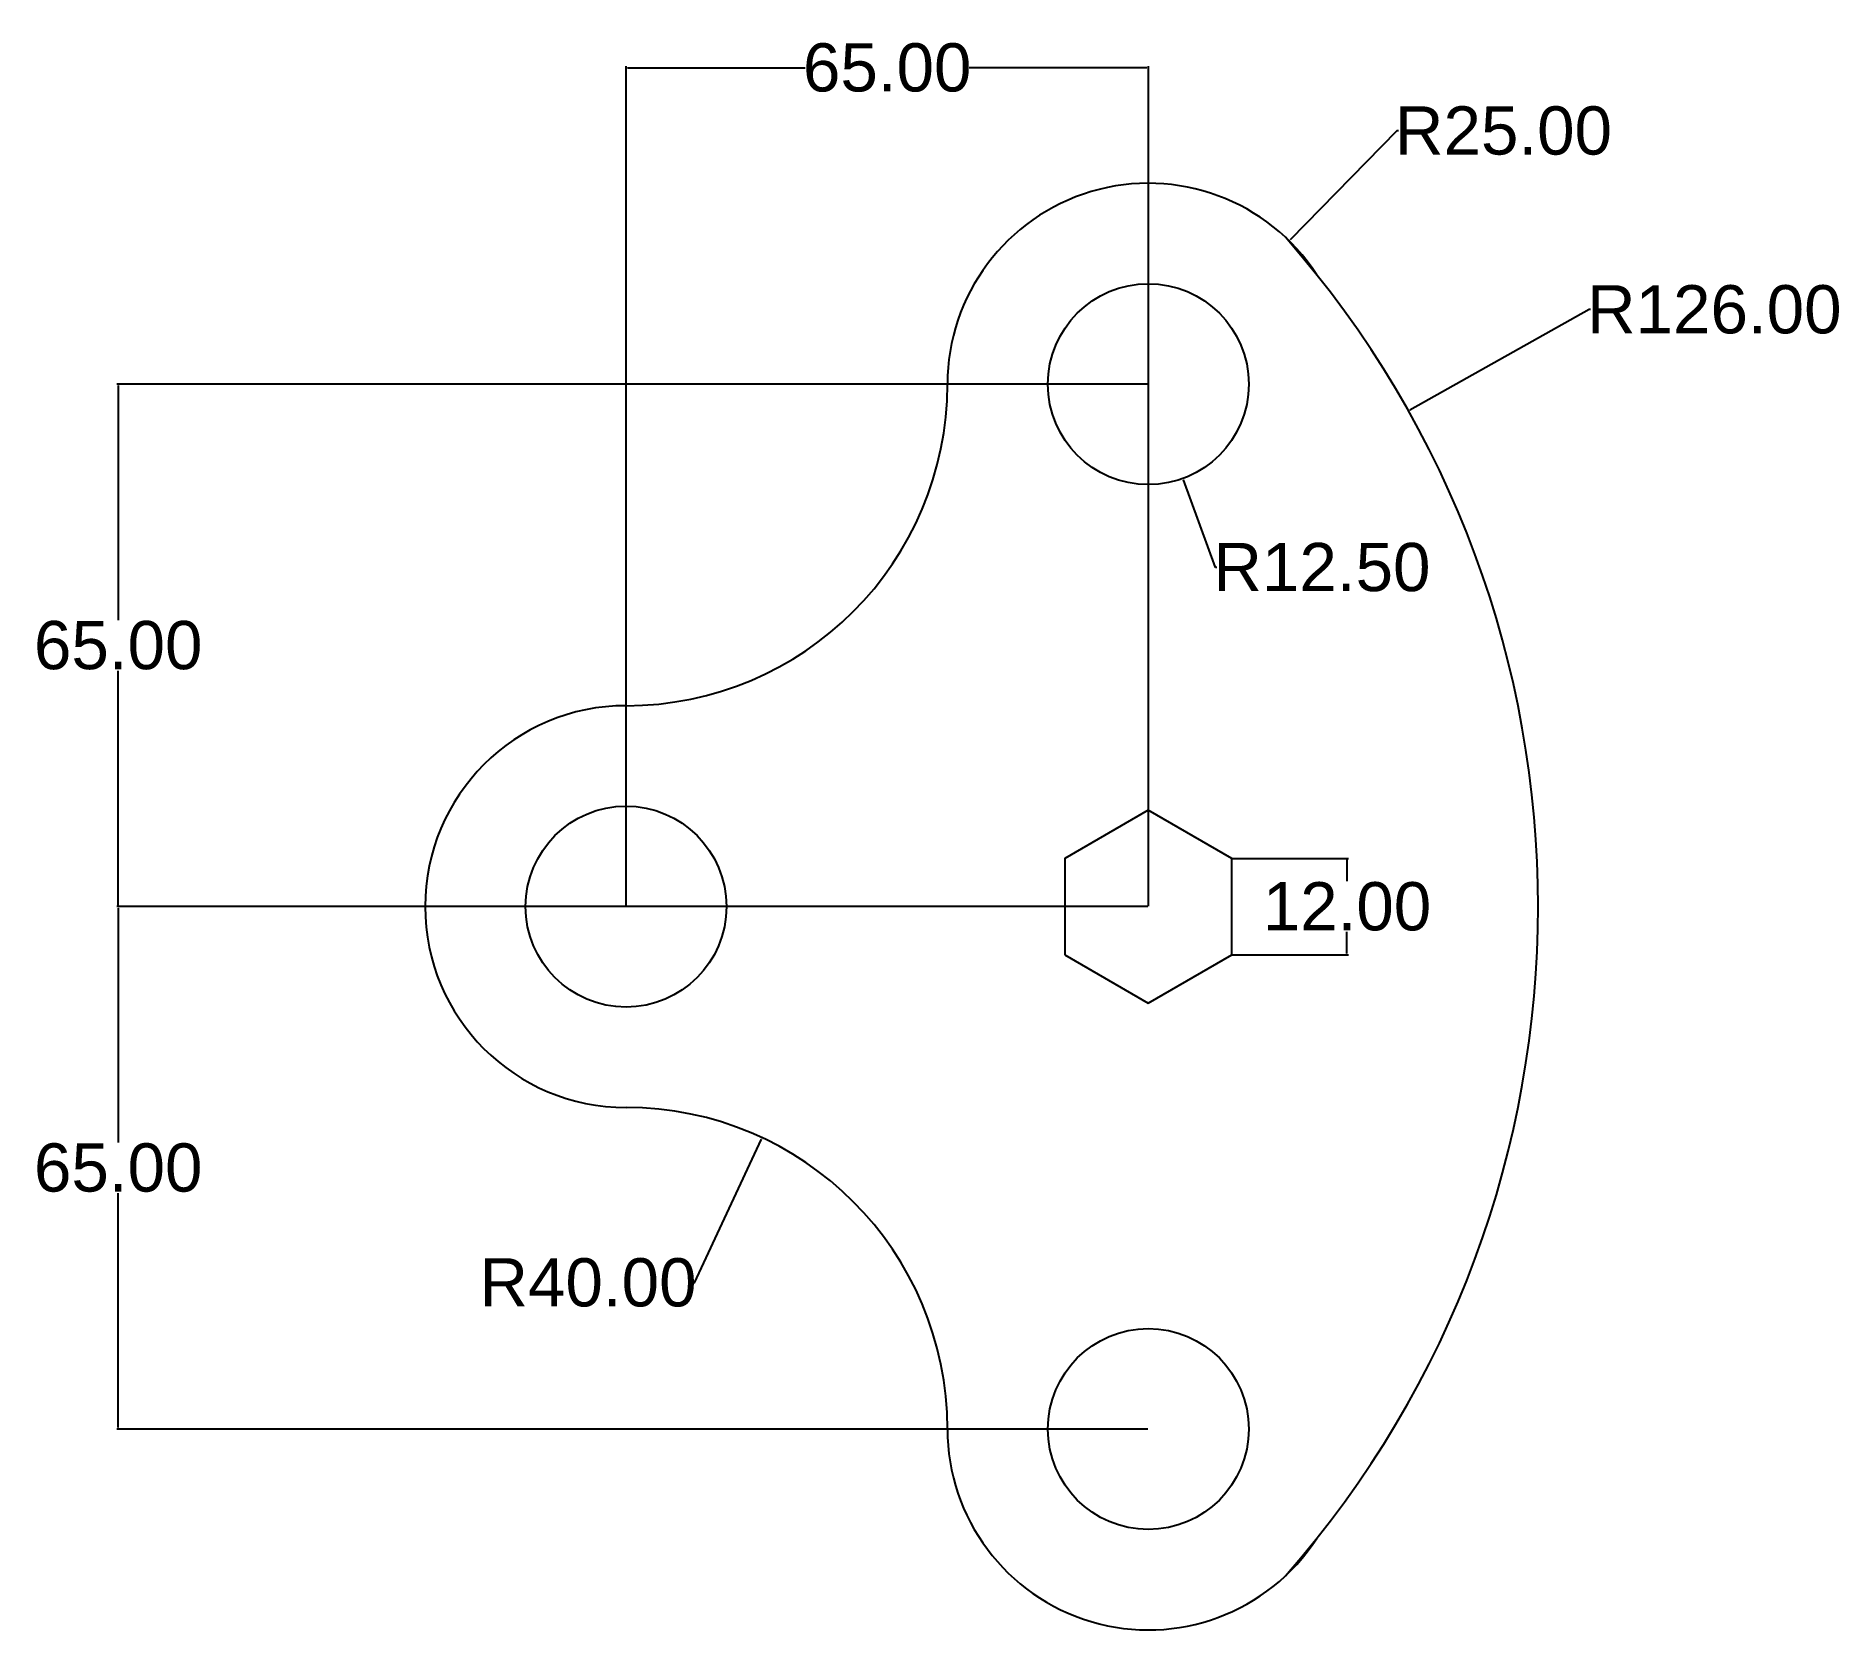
# Model space of a CAD drawing. Header units: centimetres. Extents: x -83 to 142, y -49 to 149.
import ezdxf

# ---------------------------------------------------------------- set-up
doc = ezdxf.new("R2010")
doc.units = ezdxf.units.CM
doc.header["$MEASUREMENT"] = 0
doc.styles.get("Standard").update_dxf_attribs({"font": 'arial.ttf'})
doc.dimstyles.get("Standard").update_dxf_attribs({"dimtxt": 6, "dimasz": 0.18, "dimexe": 0.18, "dimexo": 0.0625, "dimgap": 0.09, "dimtad": 0, "dimtih": 1, "dimtoh": 1, "dimzin": 0, "dimdsep": 46, "dimtxsty": 'Standard', "dimcen": 0.09, "dimclrd": 2, "dimclre": 2, "dimclrt": 2, "dimadec": 0, "dimazin": 0, "dimtfac": 1, "dimtofl": 0, "dimtmove": 0, "dimatfit": 3, "dimfxl": 1, "dimtfillclr": 2, "dimtolj": 1, "dimtzin": 0, "dimarcsym": 0})

# ---------------------------------------------------------------- blocks, each defined once
blk = doc.blocks.new('*D3')
at = {"color": 2, "lineweight": -2, "transparency": 16777216}
for p, q in [((55.72, 105.64), (-72.59, 105.64)), ((-72.41, 105.46), (-72.41, 76.29)), ((-72.41, 40.82), (-72.41, 69.99)), ((55.72, 40.64), (-72.59, 40.64))]:
    blk.add_line(p, q, dxfattribs=at)
at = {"color": 2, "transparency": 16777216}
for points in [[(-72.44, 105.46), (-72.38, 105.46), (-72.41, 105.64)], [(-72.44, 40.82), (-72.38, 40.82), (-72.41, 40.64)]]:
    blk.add_solid(points, dxfattribs=at)
at = {"layer": 'Defpoints', "color": 0, "transparency": 16777216}
for p in [(55.79, 105.64), (-72.41, 40.64), (55.79, 40.64)]:
    blk.add_point(p, dxfattribs=at)
at = {"color": 2, "transparency": 16777216, "insert": (-72.41, 73.14), "char_height": 6, "attachment_point": 5}
blk.add_mtext('\\A1;65.00', dxfattribs=at)
blk = doc.blocks.new('*D4')
at = {"color": 2, "lineweight": -2, "transparency": 16777216}
for p, q in [((55.72, 40.64), (-72.59, 40.64)), ((-72.41, 40.46), (-72.41, 11.29)), ((-72.41, -24.18), (-72.41, 4.99)), ((55.72, -24.36), (-72.59, -24.36))]:
    blk.add_line(p, q, dxfattribs=at)
at = {"color": 2, "transparency": 16777216}
for points in [[(-72.44, 40.46), (-72.38, 40.46), (-72.41, 40.64)], [(-72.44, -24.18), (-72.38, -24.18), (-72.41, -24.36)]]:
    blk.add_solid(points, dxfattribs=at)
at = {"layer": 'Defpoints', "color": 0, "transparency": 16777216}
for p in [(55.79, 40.64), (-72.41, -24.36), (55.79, -24.36)]:
    blk.add_point(p, dxfattribs=at)
at = {"color": 2, "transparency": 16777216, "insert": (-72.41, 8.14), "char_height": 6, "attachment_point": 5}
blk.add_mtext('\\A1;65.00', dxfattribs=at)
blk = doc.blocks.new('*D5')
at = {"color": 2, "lineweight": -2, "transparency": 16777216}
for p, q in [((-9.21, 40.7), (-9.21, 145.2)), ((-9.03, 145.02), (13.07, 145.02)), ((55.61, 145.02), (33.51, 145.02)), ((55.79, 40.7), (55.79, 145.2))]:
    blk.add_line(p, q, dxfattribs=at)
at = {"color": 2, "transparency": 16777216}
for points in [[(-9.03, 145.05), (-9.03, 144.99), (-9.21, 145.02)], [(55.61, 145.05), (55.61, 144.99), (55.79, 145.02)]]:
    blk.add_solid(points, dxfattribs=at)
at = {"layer": 'Defpoints', "color": 0, "transparency": 16777216}
for p in [(55.79, 145.02), (-9.21, 40.64), (55.79, 40.64)]:
    blk.add_point(p, dxfattribs=at)
at = {"color": 2, "transparency": 16777216, "insert": (23.29, 145.02), "char_height": 6, "attachment_point": 5}
blk.add_mtext('\\A1;65.00', dxfattribs=at)
blk = doc.blocks.new('*D6')
at = {"color": 2, "lineweight": -2, "transparency": 16777216}
for p, q in [((66.24, 46.64), (80.69, 46.64)), ((80.51, 46.46), (80.51, 43.79)), ((80.51, 34.82), (80.51, 37.49)), ((66.24, 34.64), (80.69, 34.64))]:
    blk.add_line(p, q, dxfattribs=at)
at = {"color": 2, "transparency": 16777216}
for points in [[(80.48, 46.46), (80.54, 46.46), (80.51, 46.64)], [(80.48, 34.82), (80.54, 34.82), (80.51, 34.64)]]:
    blk.add_solid(points, dxfattribs=at)
at = {"layer": 'Defpoints', "color": 0, "transparency": 16777216}
for p in [(66.18, 46.64), (66.18, 34.64), (80.51, 34.64)]:
    blk.add_point(p, dxfattribs=at)
at = {"color": 2, "transparency": 16777216, "insert": (80.51, 40.64), "char_height": 6, "attachment_point": 5}
blk.add_mtext('\\A1;12.00', dxfattribs=at)
blk = doc.blocks.new('*D7')
at = {"color": 2, "lineweight": -2, "transparency": 16777216}
for p, q in [((110.63, 114.92), (88.32, 102.4)), ((110.81, 114.92), (110.63, 114.92)), ((-21.8, 40.64), (-21.62, 40.64)), ((-21.71, 40.55), (-21.71, 40.73))]:
    blk.add_line(p, q, dxfattribs=at)
at = {"color": 2, "transparency": 16777216}
blk.add_solid([(88.31, 102.42), (88.34, 102.37), (88.17, 102.31)], dxfattribs=at)
at = {"layer": 'Defpoints', "color": 0, "transparency": 16777216}
for p in [(88.17, 102.31), (-21.71, 40.64)]:
    blk.add_point(p, dxfattribs=at)
at = {"color": 2, "transparency": 16777216, "insert": (126.22, 114.92), "char_height": 6, "attachment_point": 5}
blk.add_mtext('\\A1;R126.00', dxfattribs=at)
blk = doc.blocks.new('*D8')
at = {"color": 2, "lineweight": -2, "transparency": 16777216}
for p, q in [((86.73, 137.17), (73.42, 123.61)), ((86.91, 137.17), (86.73, 137.17)), ((55.7, 105.64), (55.88, 105.64)), ((55.79, 105.55), (55.79, 105.73))]:
    blk.add_line(p, q, dxfattribs=at)
at = {"color": 2, "transparency": 16777216}
blk.add_solid([(73.4, 123.63), (73.45, 123.59), (73.3, 123.48)], dxfattribs=at)
at = {"layer": 'Defpoints', "color": 0, "transparency": 16777216}
for p in [(73.3, 123.48), (55.79, 105.64)]:
    blk.add_point(p, dxfattribs=at)
at = {"color": 2, "transparency": 16777216, "insert": (99.98, 137.17), "char_height": 6, "attachment_point": 5}
blk.add_mtext('\\A1;R25.00', dxfattribs=at)
blk = doc.blocks.new('*D9')
at = {"color": 2, "lineweight": -2, "transparency": 16777216}
for p, q in [((55.7, 105.64), (55.88, 105.64)), ((55.79, 105.55), (55.79, 105.73)), ((64.13, 82.85), (60.15, 93.74)), ((64.31, 82.85), (64.13, 82.85))]:
    blk.add_line(p, q, dxfattribs=at)
at = {"color": 2, "transparency": 16777216}
blk.add_solid([(60.18, 93.75), (60.12, 93.72), (60.09, 93.9)], dxfattribs=at)
at = {"layer": 'Defpoints', "color": 0, "transparency": 16777216}
for p in [(55.79, 105.64), (60.09, 93.9)]:
    blk.add_point(p, dxfattribs=at)
at = {"color": 2, "transparency": 16777216, "insert": (77.39, 82.85), "char_height": 6, "attachment_point": 5}
blk.add_mtext('\\A1;R12.50', dxfattribs=at)
blk = doc.blocks.new('*D10')
at = {"color": 2, "lineweight": -2, "transparency": 16777216}
for p, q in [((-0.7, -6.15), (7.65, 11.71)), ((-0.88, -6.15), (-0.7, -6.15))]:
    blk.add_line(p, q, dxfattribs=at)
at = {"color": 2, "transparency": 16777216}
blk.add_solid([(7.63, 11.73), (7.68, 11.7), (7.73, 11.88)], dxfattribs=at)
at = {"layer": 'Defpoints', "color": 0, "transparency": 16777216}
for p in [(7.73, 11.88), (-9.21, -24.36)]:
    blk.add_point(p, dxfattribs=at)
at = {"color": 2, "transparency": 16777216, "insert": (-13.95, -6.15), "char_height": 6, "attachment_point": 5}
blk.add_mtext('\\A1;R40.00', dxfattribs=at)

msp = doc.modelspace()

# ---------------------------------------------------------------- linework, layer by layer
msp.add_lwpolyline([(45.395, 34.642), (55.787, 28.642), (66.18, 34.642), (66.18, 46.642), (55.787, 52.642), (45.395, 46.642)], close=True)
for centre in [(55.787, 105.642), (-9.213, 40.642), (55.787, -24.358)]:
    msp.add_circle(centre, 12.5)
for centre, radius, start, end in [((55.787, 105.642), 25, 32.98369, 180), ((-21.713, 40.642), 126, 318.62691, 41.37309), ((-9.213, 105.642), 40, 270, 0), ((-9.213, 40.642), 25, 90, 270), ((-9.213, -24.358), 40, 0, 90), ((55.787, -24.358), 25, 180, 327.01631)]:
    msp.add_arc(centre, radius, start, end)

# ---------------------------------------------------------------- dimensions: what is measured, and where the dimension line sits
dim = msp.add_linear_dim(base=(55.787, 145.02), p1=(-9.213, 40.642), p2=(55.787, 40.642), dimstyle='Standard')
dim.commit()
dim.dimension.update_dxf_attribs({"geometry": '*D5', "text_midpoint": (23.287, 145.02)})
for center, mpoint, picture, middle in [((55.787, 105.642), (73.299, 123.484), '*D8', (99.983, 137.167)), ((-21.713, 40.642), (88.165, 102.308), '*D7', (126.217, 114.917)), ((55.787, 105.642), (60.086, 93.904), '*D9', (77.389, 82.851)), ((-9.213, -24.358), (7.728, 11.877), '*D10', (-13.953, -6.149))]:
    dim = msp.add_radius_dim(center=center, mpoint=mpoint, dimstyle='Standard')
    dim.commit()
    dim.dimension.update_dxf_attribs({"geometry": picture, "text_midpoint": middle, "dimtype": 164})
for base, p1, p2, picture, middle in [((-72.41, 40.642), (55.787, 105.642), (55.787, 40.642), '*D3', (-72.41, 73.142)), ((80.507, 34.642), (66.18, 46.642), (66.18, 34.642), '*D6', (80.507, 40.642))]:
    dim = msp.add_linear_dim(base=base, p1=p1, p2=p2, angle=90, dimstyle='Standard')
    dim.commit()
    dim.dimension.update_dxf_attribs({"geometry": picture, "text_midpoint": middle})
dim = msp.add_linear_dim(base=(-72.41, -24.358), p1=(55.787, 40.642), p2=(55.787, -24.358), angle=90, dimstyle='Standard', override={"dimtmove": 1})
dim.commit()
dim.dimension.update_dxf_attribs({"geometry": '*D4', "text_midpoint": (-72.41, 8.142)})

doc.saveas('drawing.dxf')
